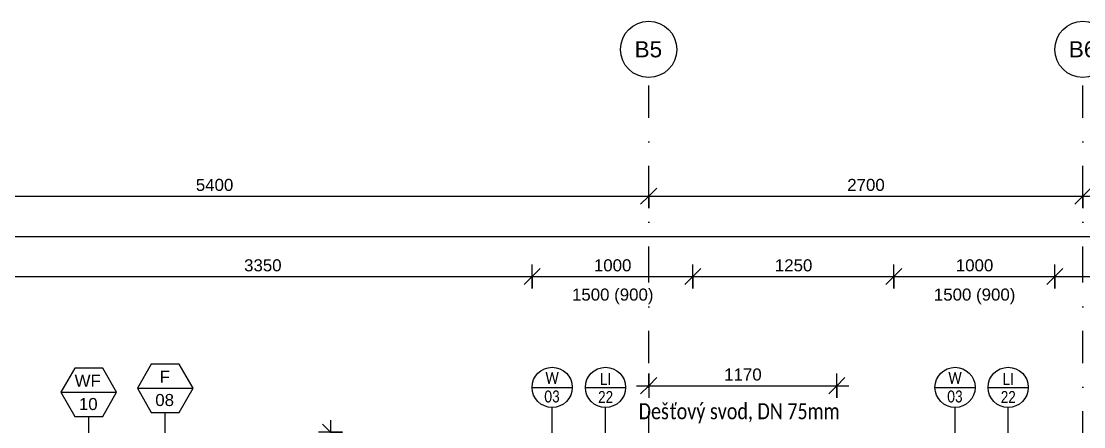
# Model space of a CAD drawing. Header units: millimetres. Extents: x -8668 to 43537, y -2985 to 58543.
# Drawn here: x 8670 to 15276, y 56022 to 58543 of the extents above; entities that cross this region are included whole.
import ezdxf

# ---------------------------------------------------------------- set-up
doc = ezdxf.new("R2010")
doc.units = ezdxf.units.MM
doc.linetypes.add('HA_DashDot_10mm-S3mm', pattern=[500, 200, -150, 0, -150])
for name, color, linetype, lineweight in [('A-____-____-DIMS', 9, 'Continuous', 5), ('A-____-____-DIMS-50', 9, 'Continuous', 5), ('A-GENM-____-IDEN', 9, 'Continuous', 9), ('A-GLAZ-____-IDEN', 9, 'Continuous', 9), ('A-WALL-____-IDEN', 9, 'Continuous', 9), ('G-____-____-TEXT', 9, 'Continuous', 5), ('S-GRID-____-IDEN', 9, 'Continuous', 9), ('S-GRID-____-OTLN', 9, 'Continuous', 5)]:
    doc.layers.add(name, color=color, linetype=linetype, lineweight=lineweight)
doc.styles.add('Arial', font='arial.ttf', dxfattribs={"height": 100})
doc.styles.add('Arial_1', font='arial.ttf', dxfattribs={"height": 75})
doc.styles.add('Arial_2', font='arial.ttf', dxfattribs={"width": 0.8, "height": 75})
doc.styles.add('Calibri', font='calibri.ttf', dxfattribs={"width": 0.8, "height": 75})
doc.styles.add('Calibri_1', font='calibri.ttf', dxfattribs={"width": 0.8, "height": 100})
doc.dimstyles.new('Inner_Dimensions', dxfattribs={"dimscale": 304.8, "dimtxt": 76.519455, "dimasz": 0.328084, "dimexe": 0.246063, "dimexo": 0.0625, "dimgap": 0.032808, "dimtad": 1, "dimdec": 0, "dimzin": 0, "dimdsep": 46, "dimtxsty": 'Arial_1', "dimblk1": 'OBLIQUE', "dimblk2": 'OBLIQUE', "dimsah": 1, "dimcen": 0.09, "dimdle": 0.246063, "dimazin": 0, "dimtfac": 1, "dimtdec": 4, "dimtix": 1, "dimtmove": 2, "dimatfit": 3, "dimfxl": 0.246063, "dimfxlon": 1, "dimtvp": 1, "dimtolj": 1, "dimtzin": 0, "dimlwd": 9, "dimlwe": 9, "dimarcsym": 2})
doc.dimstyles.new('Inner_Dimensions_1', dxfattribs={"dimscale": 304.8, "dimtxt": 76.519455, "dimasz": 0.328084, "dimexe": 0.246063, "dimexo": 0.0625, "dimgap": 0.032808, "dimtad": 1, "dimdec": 0, "dimzin": 0, "dimdsep": 46, "dimtxsty": 'Arial_1', "dimblk1": 'OBLIQUE', "dimblk2": 'OBLIQUE', "dimsah": 1, "dimcen": 0.09, "dimdle": 0.246063, "dimazin": 0, "dimtfac": 1, "dimtdec": 4, "dimtix": 1, "dimtmove": 0, "dimatfit": 3, "dimfxl": 0.246063, "dimfxlon": 1, "dimtvp": 1, "dimtolj": 1, "dimtzin": 0, "dimlwd": 9, "dimlwe": 9, "dimarcsym": 2})

# ---------------------------------------------------------------- blocks, each defined once
blk = doc.blocks.new('Grid - Radius 3_5mm-353793-DPS_2NP - B')
at = {"layer": 'S-GRID-____-IDEN'}
blk.add_circle((0, 0), 3.5, dxfattribs=at)
blk = doc.blocks.new('DIMBLOCK53-DPS_2NP - B')
at = {"layer": 'A-____-____-DIMS-50', "lineweight": 9}
for p, q in [((8495.7, 56880.6), (8495.7, 57030.6)), ((11845.7, 56880.6), (11845.7, 57030.6)), ((8495.7, 56955.6), (8445.7, 56905.6)), ((8495.7, 56955.6), (8545.7, 57005.6)), ((8495.7, 56955.6), (11845.7, 56955.6)), ((8495.7, 56955.6), (8495.7, 56880.6)), ((11845.7, 56955.6), (11795.7, 56905.6)), ((11845.7, 56955.6), (11895.7, 57005.6)), ((11845.7, 56955.6), (11845.7, 56880.6))]:
    blk.add_line(p, q, dxfattribs=at)
at = {"layer": 'A-____-____-DIMS-50', "color": 0, "lineweight": 9, "insert": (10055.3, 57063), "char_height": 75, "width": 276.883, "attachment_point": 1, "line_spacing_factor": 0.941778, "style": 'Arial_1'}
blk.add_mtext('3350', dxfattribs=at)
blk = doc.blocks.new('_Oblique')
at = {"color": 0, "linetype": 'ByBlock', "lineweight": -2}
blk.add_line((-0.5, -0.5), (0.5, 0.5), dxfattribs=at)
blk = doc.blocks.new('DIMBLOCK54-DPS_2NP - B')
at = {"layer": 'A-____-____-DIMS-50', "lineweight": 9}
for p, q in [((11845.7, 56880.6), (11845.7, 57030.6)), ((12845.7, 56880.6), (12845.7, 57030.6)), ((11845.7, 56955.6), (11795.7, 56905.6)), ((11845.7, 56955.6), (11895.7, 57005.6)), ((11845.7, 56955.6), (12845.7, 56955.6)), ((11845.7, 56955.6), (11845.7, 56880.6)), ((12845.7, 56955.6), (12795.7, 56905.6)), ((12845.7, 56955.6), (12895.7, 57005.6)), ((12845.7, 56955.6), (12845.7, 56880.6))]:
    blk.add_line(p, q, dxfattribs=at)
at = {"layer": 'A-____-____-DIMS-50', "color": 0, "lineweight": 9, "insert": (12230.3, 57063), "char_height": 75, "width": 276.883, "attachment_point": 1, "line_spacing_factor": 0.941778, "style": 'Arial_1'}
blk.add_mtext('1000', dxfattribs=at)
blk = doc.blocks.new('DIMBLOCK55-DPS_2NP - B')
at = {"layer": 'A-____-____-DIMS-50', "lineweight": 9}
for p, q in [((12845.7, 56880.6), (12845.7, 57030.6)), ((14095.7, 56880.6), (14095.7, 57030.6)), ((12845.7, 56955.6), (12795.7, 56905.6)), ((12845.7, 56955.6), (12895.7, 57005.6)), ((12845.7, 56955.6), (14095.7, 56955.6)), ((12845.7, 56955.6), (12845.7, 56880.6)), ((14095.7, 56955.6), (14045.7, 56905.6)), ((14095.7, 56955.6), (14145.7, 57005.6)), ((14095.7, 56955.6), (14095.7, 56880.6))]:
    blk.add_line(p, q, dxfattribs=at)
at = {"layer": 'A-____-____-DIMS-50', "color": 0, "lineweight": 9, "insert": (13355.3, 57063), "char_height": 75, "width": 276.883, "attachment_point": 1, "line_spacing_factor": 0.941778, "style": 'Arial_1'}
blk.add_mtext('1250', dxfattribs=at)
blk = doc.blocks.new('DIMBLOCK56-DPS_2NP - B')
at = {"layer": 'A-____-____-DIMS-50', "lineweight": 9}
for p, q in [((14095.7, 56880.6), (14095.7, 57030.6)), ((15095.7, 56880.6), (15095.7, 57030.6)), ((14095.7, 56955.6), (14045.7, 56905.6)), ((14095.7, 56955.6), (14145.7, 57005.6)), ((14095.7, 56955.6), (15095.7, 56955.6)), ((14095.7, 56955.6), (14095.7, 56880.6)), ((15095.7, 56955.6), (15045.7, 56905.6)), ((15095.7, 56955.6), (15145.7, 57005.6)), ((15095.7, 56955.6), (15095.7, 56880.6))]:
    blk.add_line(p, q, dxfattribs=at)
at = {"layer": 'A-____-____-DIMS-50', "color": 0, "lineweight": 9, "insert": (14480.3, 57063), "char_height": 75, "width": 276.883, "attachment_point": 1, "line_spacing_factor": 0.941778, "style": 'Arial_1'}
blk.add_mtext('1000', dxfattribs=at)
blk = doc.blocks.new('DIMBLOCK57-DPS_2NP - B')
at = {"layer": 'A-____-____-DIMS-50', "lineweight": 9}
for p, q in [((15095.7, 56880.6), (15095.7, 57030.6)), ((16770.7, 56880.6), (16770.7, 57030.6)), ((15095.7, 56955.6), (15045.7, 56905.6)), ((15095.7, 56955.6), (15145.7, 57005.6)), ((15095.7, 56955.6), (16770.7, 56955.6)), ((15095.7, 56955.6), (15095.7, 56880.6)), ((16770.7, 56955.6), (16720.7, 56905.6)), ((16770.7, 56955.6), (16820.7, 57005.6)), ((16770.7, 56955.6), (16770.7, 56880.6))]:
    blk.add_line(p, q, dxfattribs=at)
at = {"layer": 'A-____-____-DIMS-50', "color": 0, "lineweight": 9, "insert": (15817.8, 57063), "char_height": 75, "width": 276.883, "attachment_point": 1, "line_spacing_factor": 0.941778, "style": 'Arial_1'}
blk.add_mtext('1675', dxfattribs=at)
blk = doc.blocks.new('HA_TAG_WD - Type Mark-1536199-DPS_2NP - B')
at = {"layer": 'A-GLAZ-____-IDEN'}
blk.add_line((-2.5, 0), (2.5, 0), dxfattribs=at)
blk.add_circle((0, 0), 2.5, dxfattribs=at)
blk = doc.blocks.new('DIMBLOCK156-DPS_2NP - B')
at = {"layer": 'A-____-____-DIMS-50', "lineweight": 9}
for p, q in [((10592.9, 55987.7), (10542.9, 56037.7)), ((10592.9, 56062.7), (10592.9, 55502.7)), ((10667.9, 55987.7), (10517.9, 55987.7)), ((10592.9, 55987.7), (10642.9, 55937.7)), ((10592.9, 55987.7), (10667.9, 55987.7)), ((10667.9, 55502.7), (10517.9, 55502.7)), ((10592.9, 55502.7), (10542.9, 55552.7)), ((10592.9, 55502.7), (10642.9, 55452.7)), ((10592.9, 55502.7), (10667.9, 55502.7))]:
    blk.add_line(p, q, dxfattribs=at)
at = {"layer": 'A-____-____-DIMS-50', "color": 0, "lineweight": 9, "insert": (10485.5, 55658.7), "char_height": 75, "width": 207.662, "attachment_point": 1, "rotation": 90, "line_spacing_factor": 0.941778, "style": 'Arial_1'}
blk.add_mtext('485', dxfattribs=at)
blk = doc.blocks.new('DIMBLOCK239-DPS_2NP - B')
at = {"layer": 'A-____-____-DIMS-50', "lineweight": 9}
for p, q in [((-6864.3, 57130.6), (-6864.3, 57280.6)), ((21205.7, 57130.6), (21205.7, 57280.6)), ((-6864.3, 57205.6), (-6814.3, 57255.6)), ((21205.7, 57205.6), (21255.7, 57255.6)), ((-6939.3, 57205.6), (21280.7, 57205.6)), ((-6864.3, 57205.6), (-6914.3, 57155.6)), ((-6864.3, 57205.6), (-6864.3, 57130.6)), ((21205.7, 57205.6), (21155.7, 57155.6)), ((21205.7, 57205.6), (21205.7, 57130.6))]:
    blk.add_line(p, q, dxfattribs=at)
at = {"layer": 'A-____-____-DIMS-50', "color": 0, "lineweight": 9, "insert": (6861.3, 57313), "char_height": 75, "width": 346.103, "attachment_point": 1, "line_spacing_factor": 0.941778, "style": 'Arial_1'}
blk.add_mtext('28070', dxfattribs=at)
blk = doc.blocks.new('HA_TAG_GM_Products - Generic-588599-DPS_2NP - B')
at = {"layer": 'A-GENM-____-IDEN'}
blk.add_line((-2.5, 0), (2.5, 0), dxfattribs=at)
blk.add_circle((0, 0), 2.5, dxfattribs=at)
blk = doc.blocks.new('DIMBLOCK257-DPS_2NP - B')
at = {"layer": 'A-____-____-DIMS-50', "lineweight": 9}
for p, q in [((7170.7, 57380.6), (7170.7, 57530.6)), ((7170.7, 57455.6), (7220.7, 57505.6)), ((12570.7, 57380.6), (12570.7, 57530.6)), ((12570.7, 57455.6), (12620.7, 57505.6)), ((7170.7, 57455.6), (7120.7, 57405.6)), ((7170.7, 57455.6), (12570.7, 57455.6)), ((7170.7, 57455.6), (7170.7, 57380.6)), ((12570.7, 57455.6), (12520.7, 57405.6)), ((12570.7, 57455.6), (12570.7, 57380.6))]:
    blk.add_line(p, q, dxfattribs=at)
at = {"layer": 'A-____-____-DIMS-50', "color": 0, "lineweight": 9, "insert": (9755.3, 57563), "char_height": 75, "width": 276.883, "attachment_point": 1, "line_spacing_factor": 0.941778, "style": 'Arial_1'}
blk.add_mtext('5400', dxfattribs=at)
blk = doc.blocks.new('DIMBLOCK258-DPS_2NP - B')
at = {"layer": 'A-____-____-DIMS-50', "lineweight": 9}
for p, q in [((12570.7, 57380.6), (12570.7, 57530.6)), ((12570.7, 57455.6), (12620.7, 57505.6)), ((15270.7, 57380.6), (15270.7, 57530.6)), ((15270.7, 57455.6), (15320.7, 57505.6)), ((12570.7, 57455.6), (12520.7, 57405.6)), ((12570.7, 57455.6), (15270.7, 57455.6)), ((12570.7, 57455.6), (12570.7, 57380.6)), ((15270.7, 57455.6), (15220.7, 57405.6)), ((15270.7, 57455.6), (15270.7, 57380.6))]:
    blk.add_line(p, q, dxfattribs=at)
at = {"layer": 'A-____-____-DIMS-50', "color": 0, "lineweight": 9, "insert": (13805.3, 57563), "char_height": 75, "width": 276.883, "attachment_point": 1, "line_spacing_factor": 0.941778, "style": 'Arial_1'}
blk.add_mtext('2700', dxfattribs=at)
blk = doc.blocks.new('DIMBLOCK259-DPS_2NP - B')
at = {"layer": 'A-____-____-DIMS-50', "lineweight": 9}
for p, q in [((15270.7, 57380.6), (15270.7, 57530.6)), ((15270.7, 57455.6), (15320.7, 57505.6)), ((20820.7, 57380.6), (20820.7, 57530.6)), ((20820.7, 57455.6), (20870.7, 57505.6)), ((15270.7, 57455.6), (15220.7, 57405.6)), ((15270.7, 57455.6), (20895.7, 57455.6)), ((15270.7, 57455.6), (15270.7, 57380.6)), ((20820.7, 57455.6), (20770.7, 57405.6)), ((20820.7, 57455.6), (20820.7, 57380.6))]:
    blk.add_line(p, q, dxfattribs=at)
at = {"layer": 'A-____-____-DIMS-50', "color": 0, "lineweight": 9, "insert": (17930.3, 57563), "char_height": 75, "width": 276.883, "attachment_point": 1, "line_spacing_factor": 0.941778, "style": 'Arial_1'}
blk.add_mtext('5550', dxfattribs=at)
blk = doc.blocks.new('DIMBLOCK263-DPS_2NP - B')
at = {"layer": 'A-____-____-DIMS-50', "lineweight": 9}
for p, q in [((12570.7, 56352.1), (12570.7, 56202.1)), ((12570.7, 56277.1), (12570.7, 56352.1)), ((13740.7, 56202.1), (13740.7, 56352.1)), ((12570.7, 56277.1), (12620.7, 56327.1)), ((13740.7, 56277.1), (13790.7, 56327.1)), ((12495.7, 56277.1), (13815.7, 56277.1)), ((12570.7, 56277.1), (12520.7, 56227.1)), ((13740.7, 56277.1), (13690.7, 56227.1)), ((13740.7, 56277.1), (13740.7, 56202.1))]:
    blk.add_line(p, q, dxfattribs=at)
at = {"layer": 'A-____-____-DIMS-50', "color": 0, "lineweight": 9, "insert": (13040.3, 56384.4), "char_height": 75, "width": 276.883, "attachment_point": 1, "line_spacing_factor": 0.941778, "style": 'Arial_1'}
blk.add_mtext('1170', dxfattribs=at)
blk = doc.blocks.new('HA_TAG_WA_Partitions - Group _ Type Mark-556634-DPS_2NP - B')
at = {"layer": 'A-WALL-____-IDEN'}
for p, q in [((-1.73, 3), (-3.46, 0)), ((1.73, 3), (-1.73, 3)), ((3.46, 0), (1.73, 3)), ((-3.46, 0), (3.46, 0)), ((-3.46, 0), (-1.73, -3)), ((1.73, -3), (3.46, 0)), ((-1.73, -3), (1.73, -3))]:
    blk.add_line(p, q, dxfattribs=at)

msp = doc.modelspace()

# ---------------------------------------------------------------- linework, layer by layer
at = {"layer": 'A-GENM-____-IDEN'}
for p, q in [((12302.2, 55914.7), (12302.2, 56141.7)), ((14805.7, 55642.7), (14805.7, 56141.7))]:
    msp.add_line(p, q, dxfattribs=at)
at = {"layer": 'A-GLAZ-____-IDEN'}
for p, q in [((11970.7, 55814.6), (11970.7, 56139.4)), ((14475.7, 55814.6), (14475.7, 56139.4))]:
    msp.add_line(p, q, dxfattribs=at)
at = {"layer": 'A-WALL-____-IDEN'}
for p, q in [((9089.8, 55722.7), (9089.8, 56086.3)), ((9564.8, 55965.2), (9564.8, 56111.3))]:
    msp.add_line(p, q, dxfattribs=at)
at = {"layer": 'S-GRID-____-OTLN', "linetype": 'HA_DashDot_10mm-S3mm', "lineweight": 9}
for p, q in [((12570.7, 56942.9), (12570.7, 58192.9)), ((15270.7, 56942.9), (15270.7, 58192.9)), ((12570.7, 38414.3), (12570.7, 56942.9)), ((15270.7, 38414.3), (15270.7, 56942.9))]:
    msp.add_line(p, q, dxfattribs=at)

# ---------------------------------------------------------------- block references
at = {"layer": 'A-GENM-____-IDEN', "xscale": 49.99999999999998, "yscale": 49.99999999999998, "zscale": 49.99999999999998}
for p in [(12302.2, 56266.7), (14805.7, 56266.7)]:
    msp.add_blockref('HA_TAG_GM_Products - Generic-588599-DPS_2NP - B', p, dxfattribs=at)
at = {"layer": 'A-GLAZ-____-IDEN', "xscale": 49.99999999999998, "yscale": 49.99999999999998, "zscale": 49.99999999999998}
for p in [(11970.7, 56266.7), (14475.7, 56266.7)]:
    msp.add_blockref('HA_TAG_WD - Type Mark-1536199-DPS_2NP - B', p, dxfattribs=at)
at = {"layer": 'A-WALL-____-IDEN', "xscale": 49.99999999999998, "yscale": 49.99999999999998, "zscale": 49.99999999999998}
for p in [(9089.8, 56236.3), (9564.8, 56261.3)]:
    msp.add_blockref('HA_TAG_WA_Partitions - Group _ Type Mark-556634-DPS_2NP - B', p, dxfattribs=at)
at = {"layer": 'S-GRID-____-IDEN', "xscale": 49.99999999999998, "yscale": 49.99999999999998, "zscale": 49.99999999999998}
for p in [(12570.7, 58367.9), (15270.7, 58367.9)]:
    msp.add_blockref('Grid - Radius 3_5mm-353793-DPS_2NP - B', p, dxfattribs=at)

# ---------------------------------------------------------------- texts
at = {"layer": 'A-GENM-____-IDEN', "lineweight": 5, "char_height": 75, "attachment_point": 1, "style": 'Arial_2'}
for s, insert, width in [('LI', (12268.4, 56356.8), 86.582), ('LI', (14771.9, 56356.8), 86.582), ('22', (12256.4, 56244.1), 115.443), ('22', (14759.9, 56244.1), 115.443)]:
    msp.add_mtext(s, dxfattribs=dict(at, insert=insert, width=width))
at = {"layer": 'A-GLAZ-____-IDEN', "lineweight": 5, "char_height": 75, "attachment_point": 1}
for s, insert, width, style in [('1500 (900)', (12093.9, 56881.1), 629.325, 'Arial_1'), ('1500 (900)', (14343.9, 56881.1), 629.325, 'Arial_1'), ('W', (11928.9, 56361.9), 105.823, 'Calibri'), ('W', (14433.9, 56361.9), 105.823, 'Calibri'), ('03', (11922.3, 56247.7), 121.856, 'Calibri'), ('03', (14427.3, 56247.7), 121.856, 'Calibri')]:
    msp.add_mtext(s, dxfattribs=dict(at, insert=insert, width=width, style=style))
at = {"layer": 'A-WALL-____-IDEN', "lineweight": 5, "char_height": 75, "attachment_point": 1, "style": 'Arial_1'}
for s, insert, width in [('F', (9529.8, 56370.2), 80.169), ('WF', (9001.8, 56345.2), 208.439), ('08', (9503.3, 56225.7), 144.304), ('10', (9028.3, 56200.7), 144.304)]:
    msp.add_mtext(s, dxfattribs=dict(at, insert=insert, width=width))
at = {"layer": 'G-____-____-TEXT', "color": 7, "lineweight": 9, "char_height": 100, "attachment_point": 1, "style": 'Calibri_1'}
for s, insert, width in [('Deš', (12508.6, 56168.4), 234.093), ('ťový svod, DN 75mm', (12701.7, 56168.4), 1305.147)]:
    msp.add_mtext(s, dxfattribs=dict(at, insert=insert, width=width))
at = {"layer": 'S-GRID-____-IDEN', "lineweight": 5, "char_height": 100, "width": 212.447, "attachment_point": 1, "style": 'Arial'}
for s, insert in [('B5', (12483.3, 58418.6)), ('B6', (15183.3, 58418.6))]:
    msp.add_mtext(s, dxfattribs=dict(at, insert=insert))

# ---------------------------------------------------------------- dimensions: what is measured, and where the dimension line sits
at = {"layer": 'A-____-____-DIMS', "lineweight": 9}
for base, p1, p2, override, picture, middle in [((12570.7, 57455.6), (7170.7, 57380.6), (12570.7, 57380.6), {"dimpost": '<>', "dimfxl": 5400}, 'DIMBLOCK257-DPS_2NP - B', (9870.7, 57503.9)), ((15270.7, 57455.6), (12570.7, 57380.6), (15270.7, 57380.6), {"dimpost": '<>', "dimfxl": 2700}, 'DIMBLOCK258-DPS_2NP - B', (13920.7, 57503.9)), ((20820.7, 57455.6), (15270.7, 57380.6), (20820.7, 57380.6), {"dimpost": '<>', "dimfxl": 5550}, 'DIMBLOCK259-DPS_2NP - B', (18045.7, 57503.9)), ((11845.7, 56955.6), (8495.7, 56880.6), (11845.7, 56880.6), {"dimpost": '<>', "dimfxl": 3350}, 'DIMBLOCK53-DPS_2NP - B', (10170.7, 57004)), ((12845.7, 56955.6), (11845.7, 56880.6), (12845.7, 56880.6), {"dimpost": '<>', "dimfxl": 1000}, 'DIMBLOCK54-DPS_2NP - B', (12345.7, 57003.9)), ((14095.7, 56955.6), (12845.7, 56880.6), (14095.7, 56880.6), {"dimpost": '<>', "dimfxl": 1250}, 'DIMBLOCK55-DPS_2NP - B', (13470.7, 57003.9)), ((15095.7, 56955.6), (14095.7, 56880.6), (15095.7, 56880.6), {"dimpost": '<>', "dimfxl": 1000}, 'DIMBLOCK56-DPS_2NP - B', (14595.7, 57003.9)), ((16770.7, 56955.6), (15095.7, 56880.6), (16770.7, 56880.6), {"dimpost": '<>', "dimfxl": 1675}, 'DIMBLOCK57-DPS_2NP - B', (15933.2, 57003.9)), ((13740.7, 56277.1), (12570.7, 56352.1), (13740.7, 56202.1), {"dimpost": '<>', "dimfxl": 1179.576195}, 'DIMBLOCK263-DPS_2NP - B', (13155.7, 56325.4))]:
    dim = msp.add_linear_dim(base=base, p1=p1, p2=p2, dimstyle='Inner_Dimensions_1', override=override, dxfattribs=at)
    dim.commit()
    dim.dimension.update_dxf_attribs({"geometry": picture, "text_midpoint": middle})
dim = msp.add_linear_dim(base=(21205.7, 57205.6), p1=(-6864.3, 57130.6), p2=(21205.7, 57130.6), dimstyle='Inner_Dimensions', override={"dimpost": '<>', "dimfxl": 28070}, dxfattribs=at)
dim.commit()
dim.dimension.update_dxf_attribs({"geometry": 'DIMBLOCK239-DPS_2NP - B', "text_midpoint": (7034.4, 57263), "dimtype": 160})
dim = msp.add_linear_dim(base=(10592.9, 55502.7), p1=(10667.9, 55987.7), p2=(10667.9, 55502.7), angle=90, dimstyle='Inner_Dimensions_1', override={"dimpost": '<>', "dimfxl": 485}, dxfattribs=at)
dim.commit()
dim.dimension.update_dxf_attribs({"geometry": 'DIMBLOCK156-DPS_2NP - B', "text_midpoint": (10544.6, 55745.2)})

doc.saveas('drawing.dxf')
